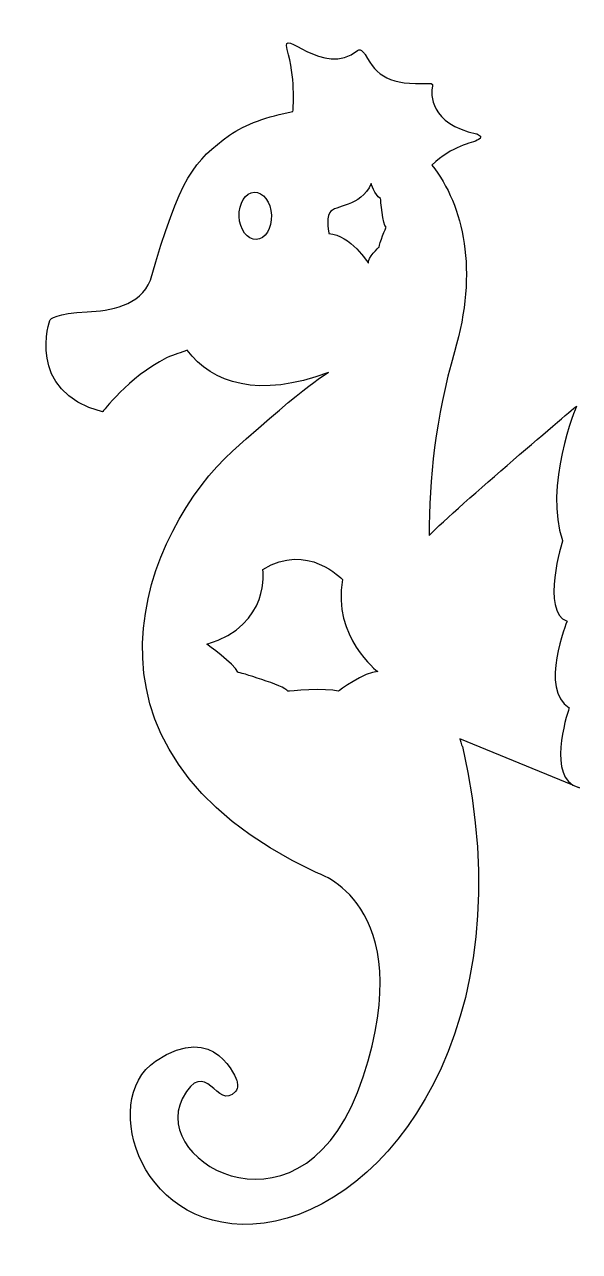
# Model space of a CAD drawing. Header units: centimetres. Extents: x -7.7 to 9.9, y -19.5 to 19.3.
import ezdxf

# ---------------------------------------------------------------- set-up
doc = ezdxf.new("R2010")
doc.units = ezdxf.units.CM
doc.header["$MEASUREMENT"] = 0
doc.layers.add('Layer 1', color=7, linetype='Continuous')

msp = doc.modelspace()

# ---------------------------------------------------------------- linework, layer by layer
at = {"layer": 'Layer 1', "color": 253}
for points, knots in [([(9.53731, -2.29831), (8.57339, -1.74658), (9.47043, 0.43702), (9.47043, 0.43702), (9.47043, 0.43702), (8.62156, 0.72522), (9.32923, 2.98297), (9.32923, 2.98297), (9.32923, 2.98297), (8.71857, 4.66317), (9.76376, 7.2265), (9.76376, 7.2265), (9.76376, 7.2265), (9.76376, 7.2265), (6.00029, 4.05267), (5.11367, 3.14006), (5.11367, 3.14006), (5.10986, 4.89309), (5.31397, 6.87506), (5.91437, 8.93864), (5.91437, 8.93864), (6.66673, 11.52382), (6.21978, 13.53145), (5.20322, 14.84333), (5.20322, 14.84333), (5.83656, 15.45499), (6.45931, 15.52385), (6.67186, 15.64519), (6.67186, 15.64519), (6.85825, 15.75196), (6.6068, 15.82927), (6.6068, 15.82927), (6.6068, 15.82927), (5.14495, 16.13137), (5.14743, 17.09099), (5.22209, 17.33185), (5.22209, 17.33185), (5.2547, 17.43697), (5.11035, 17.41942), (5.11035, 17.41942), (5.11035, 17.41942), (3.87296, 17.36314), (3.46823, 17.64273), (3.09445, 18.33269), (3.09445, 18.33269), (3.09445, 18.33269), (2.96119, 18.55103), (2.85508, 18.46214), (2.85508, 18.46214), (1.77562, 17.55765), (0.41242, 19.28006), (0.63441, 18.49425), (0.63441, 18.49425), (0.88603, 17.60284), (0.83421, 16.75032), (0.81484, 16.52966), (0.81484, 16.52966), (0.02622, 16.37836), (-0.70098, 16.1327), (-1.18501, 15.78309), (-1.18501, 15.78309), (-2.28914, 14.9857), (-2.7533, 14.4833), (-3.68114, 11.20269), (-3.68114, 11.20269), (-4.01718, 10.39603), (-4.95544, 10.23596), (-5.68099, 10.20815), (-5.68099, 10.20815), (-6.65865, 10.1709), (-6.85382, 9.9572), (-6.85382, 9.9572), (-6.85382, 9.9572), (-6.85382, 9.9572), (-7.65849, 7.68703), (-5.20028, 7.0421), (-5.20028, 7.0421), (-5.20028, 7.0421), (-4.3875, 8.12951), (-3.1756, 8.75027), (-3.1756, 8.75027), (-2.92448, 8.87889), (-2.69902, 8.90405), (-2.52637, 8.99924), (-2.52637, 8.99924), (-1.73494, 7.93749), (-0.25041, 7.46356), (1.94097, 8.29256), (1.94097, 8.29256), (1.94097, 8.29256), (1.28379, 7.96016), (-1.08918, 5.80935), (-1.08918, 5.80935), (-3.73628, 3.40973), (-6.90084, -3.52873), (1.54351, -7.5026), (1.54351, -7.5026), (1.54351, -7.5026), (4.82196, -8.44649), (3.03367, -13.96002), (3.03367, -13.96002), (1.24554, -19.47355), (-3.73396, -16.70015), (-2.67833, -14.65544), (-2.67833, -14.65544), (-1.94533, -13.23414), (-1.57056, -15.07325), (-1.00178, -14.42435), (-1.00178, -14.42435), (-0.89253, -14.2906), (-0.93954, -14.16909), (-0.95957, -14.07507), (-0.95957, -14.07507), (-0.95957, -14.07507), (-1.61824, -12.16527), (-3.52307, -13.46341), (-3.52307, -13.46341), (-5.34646, -14.70593), (-3.96985, -19.07609), (-0.09564, -18.57948), (-0.09564, -18.57948), (3.77874, -18.0827), (8.19923, -12.37037), (6.1628, -3.52906), (6.1628, -3.52906), (6.1628, -3.52906), (6.13069, -3.44381), (6.07838, -3.28357), (6.07838, -3.28357), (6.07838, -3.28357), (9.64619, -4.74112), (9.64619, -4.74112), (9.64619, -4.74112), (8.85128, -4.24749), (9.53727, -2.2983), (9.53727, -2.2983), (9.53727, -2.2983), (9.53727, -2.2983), (9.53731, -2.29831), (9.53731, -2.29831)], [0, 0, 0, 0, 0.02777778, 0.02777778, 0.02777778, 0.02777778, 0.05555556, 0.05555556, 0.05555556, 0.05555556, 0.08333333, 0.08333333, 0.08333333, 0.08333333, 0.11111111, 0.11111111, 0.11111111, 0.11111111, 0.13888889, 0.13888889, 0.13888889, 0.13888889, 0.16666667, 0.16666667, 0.16666667, 0.16666667, 0.19444444, 0.19444444, 0.19444444, 0.19444444, 0.22222222, 0.22222222, 0.22222222, 0.22222222, 0.25, 0.25, 0.25, 0.25, 0.27777778, 0.27777778, 0.27777778, 0.27777778, 0.30555556, 0.30555556, 0.30555556, 0.30555556, 0.33333333, 0.33333333, 0.33333333, 0.33333333, 0.36111111, 0.36111111, 0.36111111, 0.36111111, 0.38888889, 0.38888889, 0.38888889, 0.38888889, 0.41666667, 0.41666667, 0.41666667, 0.41666667, 0.44444444, 0.44444444, 0.44444444, 0.44444444, 0.47222222, 0.47222222, 0.47222222, 0.47222222, 0.5, 0.5, 0.5, 0.5, 0.52777778, 0.52777778, 0.52777778, 0.52777778, 0.55555556, 0.55555556, 0.55555556, 0.55555556, 0.58333333, 0.58333333, 0.58333333, 0.58333333, 0.61111111, 0.61111111, 0.61111111, 0.61111111, 0.63888889, 0.63888889, 0.63888889, 0.63888889, 0.66666667, 0.66666667, 0.66666667, 0.66666667, 0.69444444, 0.69444444, 0.69444444, 0.69444444, 0.72222222, 0.72222222, 0.72222222, 0.72222222, 0.75, 0.75, 0.75, 0.75, 0.77777778, 0.77777778, 0.77777778, 0.77777778, 0.80555556, 0.80555556, 0.80555556, 0.80555556, 0.83333333, 0.83333333, 0.83333333, 0.83333333, 0.86111111, 0.86111111, 0.86111111, 0.86111111, 0.88888889, 0.88888889, 0.88888889, 0.88888889, 0.91666667, 0.91666667, 0.91666667, 0.91666667, 0.94444444, 0.94444444, 0.94444444, 0.94444444, 1, 1, 1, 1]), ([(9.6459, -4.74047), (9.70798, -4.77871), (9.77899, -4.80884), (9.85994, -4.82787), (9.85994, -4.82787), (9.85994, -4.82787), (9.6459, -4.74047), (9.6459, -4.74047)], [0, 0, 0, 0, 0.33333333, 0.33333333, 0.33333333, 0.33333333, 1, 1, 1, 1])]:
    msp.add_open_spline(points, degree=3, knots=knots, dxfattribs=at)
at = {"layer": 'Layer 1', "color": 205}
for points, knots in [([(-0.88388, 13.21694), (-0.86683, 12.80442), (-0.62399, 12.47865), (-0.34258, 12.4904), (-0.34258, 12.4904), (-0.06166, 12.50265), (0.15254, 12.84647), (0.13549, 13.25948), (0.13549, 13.25948), (0.11761, 13.672), (-0.12424, 13.99711), (-0.40581, 13.98536), (-0.40581, 13.98536), (-0.68722, 13.97361), (-0.9011, 13.62929), (-0.88388, 13.21694)], [0, 0, 0, 0, 0.2, 0.2, 0.2, 0.2, 0.4, 0.4, 0.4, 0.4, 0.6, 0.6, 0.6, 0.6, 1, 1, 1, 1]), ([(1.97941, 13.33993), (2.12624, 13.59502), (2.94912, 13.49322), (3.28715, 14.25833), (3.28715, 14.25833), (3.28715, 14.25833), (3.37538, 13.90127), (3.58114, 13.78192), (3.58114, 13.78192), (3.58114, 13.78192), (3.65447, 12.91484), (3.75727, 12.8809), (3.75727, 12.8809), (3.75727, 12.8809), (3.53678, 12.37072), (3.53678, 12.25136), (3.53678, 12.25136), (3.53678, 12.25136), (3.15489, 11.89446), (3.19875, 11.74118), (3.19875, 11.74118), (3.19875, 11.74118), (2.62583, 12.64253), (1.94994, 12.67679), (1.94994, 12.67679), (1.94994, 12.67679), (1.85045, 13.11629), (1.97941, 13.33993)], [0, 0, 0, 0, 0.125, 0.125, 0.125, 0.125, 0.25, 0.25, 0.25, 0.25, 0.375, 0.375, 0.375, 0.375, 0.5, 0.5, 0.5, 0.5, 0.625, 0.625, 0.625, 0.625, 0.75, 0.75, 0.75, 0.75, 1, 1, 1, 1]), ([(2.37885, 1.74939), (2.37885, 1.74939), (1.26644, 2.95003), (-0.13383, 2.06821), (-0.13383, 2.06821), (-0.13383, 2.06821), (0.1345, 0.32379), (-1.89862, -0.29532), (-1.89862, -0.29532), (-1.89862, -0.29532), (-1.03551, -0.91443), (-0.9203, -1.17697), (-0.9203, -1.17697), (-0.9203, -1.17697), (0.55678, -1.58932), (0.65263, -1.77704), (0.65263, -1.77704), (0.65263, -1.77704), (1.88008, -1.66448), (2.2446, -1.77704), (2.2446, -1.77704), (2.2446, -1.77704), (3.08884, -1.15793), (3.49159, -1.15793), (3.49159, -1.15793), (3.49159, -1.1581), (2.05291, -0.07035), (2.37885, 1.74939)], [0, 0, 0, 0, 0.125, 0.125, 0.125, 0.125, 0.25, 0.25, 0.25, 0.25, 0.375, 0.375, 0.375, 0.375, 0.5, 0.5, 0.5, 0.5, 0.625, 0.625, 0.625, 0.625, 0.75, 0.75, 0.75, 0.75, 1, 1, 1, 1])]:
    msp.add_open_spline(points, degree=3, knots=knots, dxfattribs=at)

doc.saveas('drawing.dxf')
